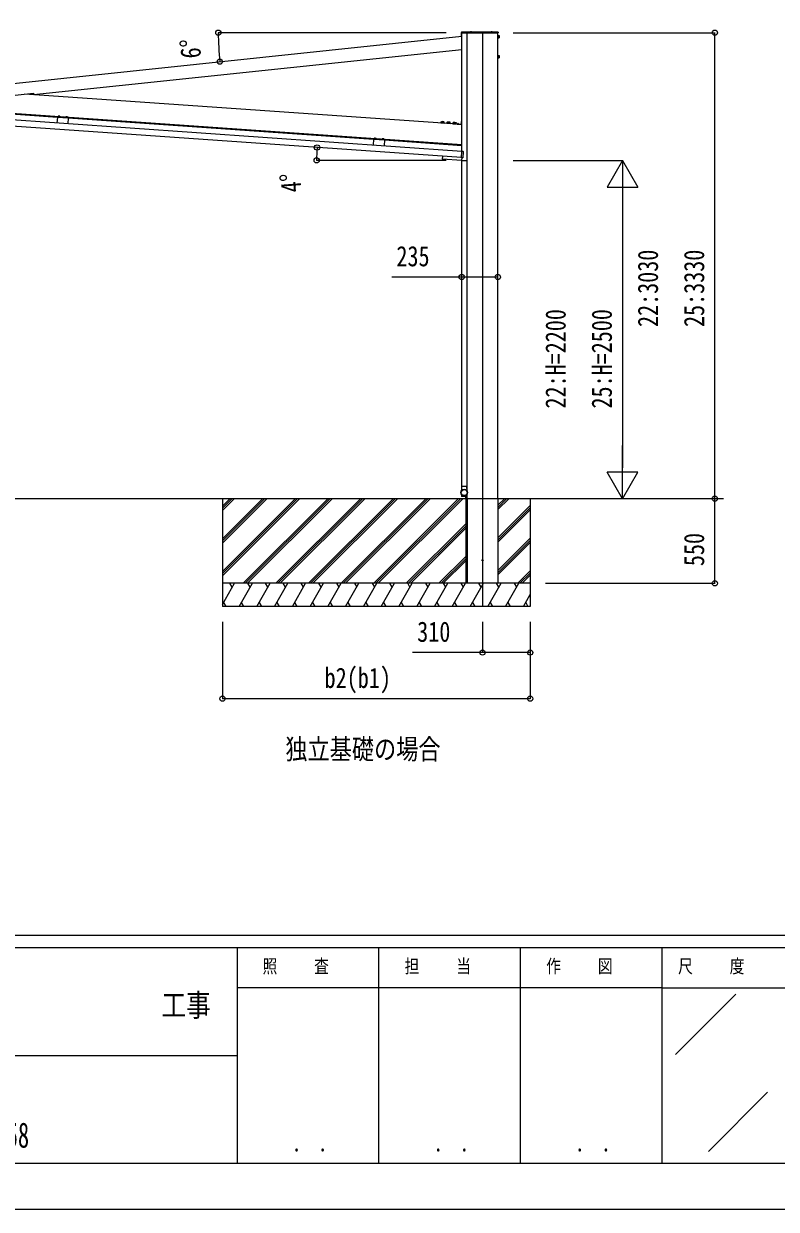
# Model space of a CAD drawing. Units: millimetres, scale not verified. Extents: x -16820 to 16820, y -11880 to 11880.
# Drawn here: x 3794 to 8684, y -11880 to -4172 of the extents above; entities that cross this region are included whole.
import ezdxf
from ezdxf.enums import TextEntityAlignment as Align

# ---------------------------------------------------------------- set-up
doc = ezdxf.new("R2010")
doc.units = ezdxf.units.MM
doc.header["$LTSCALE"] = 50
for name, color, linetype in [('0-2_USER1', 3, 'Continuous'), ('0-3_YKK_12', 2, 'Continuous'), ('0-4_YKK_13', 4, 'Continuous'), ('0-5_YKK_A1', 4, 'Continuous'), ('0-6_YKK_D', 6, 'Continuous'), ('0-7_YKK_ZWAK', 7, 'Continuous')]:
    doc.layers.add(name, color=color, linetype=linetype)
doc.styles.add('ＭＳ ゴシック', font='')
doc.styles.get('ＭＳ ゴシック').set_extended_font_data('MS Gothic')

msp = doc.modelspace()

# ---------------------------------------------------------------- linework, layer by layer
at = {"layer": '0-3_YKK_12'}
msp.add_line((6775.08, -4230), (6775.08, -7960), dxfattribs=at)
at = {"layer": '0-4_YKK_13'}
for p, q in [((6637.08, -4229.5), (6637.08, -4253)), ((6877.08, -4227), (6639.58, -4227)), ((6639.58, -4229.5), (6639.58, -4253)), ((6877.08, -4229.5), (6639.58, -4229.5)), ((6639.58, -4230), (6877.08, -4230)), ((6694.18, -4226.45), (6694.18, -4226.26)), ((6705.43, -4227), (6694.72, -4227)), ((6695.39, -4226.43), (6695.3, -4226.67)), ((6704.02, -4225.9), (6696.14, -4225.9)), ((6697.71, -4223.67), (6698.93, -4226.13)), ((6700.08, -4226.74), (6698.93, -4226.13)), ((6700.08, -4226.74), (6701.22, -4226.13)), ((6702.45, -4223.67), (6701.22, -4226.13)), ((6704.77, -4226.43), (6704.86, -4226.67)), ((6705.33, -4227), (6704.98, -4227)), ((6705.98, -4226.45), (6705.98, -4226.26)), ((6829.18, -4226.45), (6829.18, -4226.26)), ((6840.43, -4227), (6829.72, -4227)), ((6830.39, -4226.43), (6830.3, -4226.67)), ((6839.02, -4225.9), (6831.14, -4225.9)), ((6832.71, -4223.67), (6833.93, -4226.13)), ((6835.08, -4226.74), (6833.93, -4226.13)), ((6835.08, -4226.74), (6836.22, -4226.13)), ((6837.45, -4223.67), (6836.22, -4226.13)), ((6839.77, -4226.43), (6839.86, -4226.67)), ((6840.33, -4227), (6839.98, -4227)), ((6840.98, -4226.45), (6840.98, -4226.26)), ((6877.08, -4227), (6877.08, -4230)), ((6639.58, -4253), (6637.08, -4253)), ((6876.68, -4248.45), (6878.28, -4248.45)), ((6878.28, -4262.55), (6876.68, -4262.55)), ((6878.28, -4247.99), (6883.2, -4247.99)), ((6878.28, -4247.99), (6878.28, -4263.01)), ((6878.28, -4251.75), (6883.2, -4251.75)), ((6878.28, -4259.25), (6883.2, -4259.25)), ((6878.28, -4263.01), (6883.2, -4263.01)), ((6883.78, -4249), (6883.2, -4247.99)), ((6883.78, -4262), (6883.2, -4263.01)), ((6883.78, -4249), (6883.78, -4262)), ((6876.68, -4378.45), (6878.28, -4378.45)), ((6878.28, -4392.55), (6876.68, -4392.55)), ((6878.28, -4377.99), (6883.2, -4377.99)), ((6878.28, -4377.99), (6878.28, -4393.01)), ((6878.28, -4381.75), (6883.2, -4381.75)), ((6878.28, -4389.25), (6883.2, -4389.25)), ((6878.28, -4393.01), (6883.2, -4393.01)), ((6883.78, -4379), (6883.2, -4377.99)), ((6883.78, -4392), (6883.2, -4393.01)), ((6883.78, -4379), (6883.78, -4392)), ((4018.1, -4772.59), (4017.85, -4776.14)), ((4017.85, -4776.14), (4029.37, -4776.94)), ((4017.9, -4776.44), (4017.92, -4776.14)), ((4018.9, -4772.2), (4018.1, -4772.59)), ((4018.9, -4772.2), (4028.88, -4772.9)), ((4020.98, -4772.79), (4020.73, -4776.34)), ((4026.74, -4773.2), (4026.49, -4776.74)), ((4028.88, -4772.9), (4029.62, -4773.4)), ((4029.3, -4776.94), (4029.28, -4777.24)), ((4029.62, -4773.4), (4029.37, -4776.94)), ((4067.98, -4776.08), (4067.73, -4779.62)), ((4068.78, -4775.69), (4067.98, -4776.08)), ((4068.78, -4775.69), (4078.76, -4776.39)), ((4070.86, -4776.28), (4070.61, -4779.83)), ((4076.62, -4776.68), (4076.37, -4780.23)), ((4078.76, -4776.39), (4079.5, -4776.89)), ((4079.5, -4776.89), (4079.25, -4780.43)), ((4067.73, -4779.62), (4079.25, -4780.43)), ((4067.78, -4779.93), (4067.8, -4779.63)), ((4079.18, -4780.43), (4079.15, -4780.72)), ((6505.06, -4814.63), (6505.5, -4808.4)), ((6505.06, -4814.63), (6524.64, -4816)), ((6506.86, -4807.74), (6505.5, -4808.4)), ((6506.15, -4816.51), (6506.27, -4814.71)), ((6506.86, -4807.74), (6523.82, -4808.92)), ((6509.96, -4814.97), (6510.39, -4808.75)), ((6519.75, -4815.66), (6520.18, -4809.43)), ((6523.43, -4815.91), (6523.31, -4817.71)), ((6523.82, -4808.92), (6525.08, -4809.77)), ((6524.64, -4816), (6525.08, -4809.77)), ((6544.96, -4817.42), (6545.4, -4811.19)), ((6544.96, -4817.42), (6564.55, -4818.79)), ((6546.76, -4810.53), (6545.4, -4811.19)), ((6546.05, -4819.3), (6546.18, -4817.5)), ((6546.76, -4810.53), (6563.72, -4811.71)), ((6549.86, -4817.76), (6550.3, -4811.54)), ((6559.65, -4818.45), (6560.09, -4812.22)), ((6563.33, -4818.7), (6563.21, -4820.5)), ((6563.72, -4811.71), (6564.98, -4812.56)), ((6564.55, -4818.79), (6564.98, -4812.56)), ((6584.87, -4820.21), (6585.3, -4813.98)), ((6584.87, -4820.21), (6604.45, -4821.58)), ((6586.67, -4813.32), (6585.3, -4813.98)), ((6585.95, -4822.09), (6586.08, -4820.3)), ((6586.67, -4813.32), (6603.63, -4814.5)), ((6589.76, -4820.55), (6590.2, -4814.33)), ((6599.55, -4821.24), (6599.99, -4815.01)), ((6603.24, -4821.49), (6603.11, -4823.29)), ((6603.63, -4814.5), (6604.88, -4815.35)), ((6604.45, -4821.58), (6604.88, -4815.35)), ((6637.34, -4826.95), (6609.41, -4825)), ((6612.33, -4822.69), (6612.29, -4823.2)), ((6612.29, -4823.2), (6619.77, -4823.72)), ((6614.13, -4821.31), (6614.9, -4823.22)), ((6614.9, -4823.22), (6615.18, -4823.4)), ((6617.18, -4823.38), (6616.89, -4823.52)), ((6618.22, -4821.6), (6617.18, -4823.38)), ((6639.48, -4824.96), (6639.48, -4806.96)), ((6639.48, -4824.96), (6639.48, -4806.96)), ((6072.2, -4916.23), (6071.95, -4919.77)), ((6071.95, -4919.77), (6083.47, -4920.58)), ((6072.01, -4920.08), (6072.03, -4919.78)), ((6073.01, -4915.84), (6072.2, -4916.23)), ((6073.01, -4915.84), (6082.98, -4916.54)), ((6075.08, -4916.43), (6074.83, -4919.98)), ((6080.84, -4916.83), (6080.59, -4920.38)), ((6082.98, -4916.54), (6083.72, -4917.03)), ((6083.4, -4920.57), (6083.38, -4920.87)), ((6083.72, -4917.03), (6083.47, -4920.58)), ((6122.08, -4919.72), (6121.83, -4923.26)), ((6121.83, -4923.26), (6133.35, -4924.07)), ((6121.89, -4923.57), (6121.91, -4923.27)), ((6122.88, -4919.33), (6122.08, -4919.72)), ((6122.88, -4919.33), (6132.86, -4920.02)), ((6124.96, -4919.92), (6124.71, -4923.46)), ((6130.72, -4920.32), (6130.47, -4923.87)), ((6132.86, -4920.02), (6133.6, -4920.52)), ((6133.28, -4924.06), (6133.26, -4924.36)), ((6133.6, -4920.52), (6133.35, -4924.07)), ((6638.8, -5043.32), (6641.78, -5000.64)), ((6643.34, -5000.75), (6641.78, -5000.64)), ((6643.58, -5000.66), (6649.47, -5001.07)), ((6649.93, -5001.6), (6647, -5043.5)), ((6514.39, -5033.21), (6513.1, -5051.67)), ((6638.23, -5061.42), (6514.03, -5052.74)), ((6638.8, -5043.32), (6640.36, -5043.43)), ((6640.48, -5043.53), (6639.29, -5060.49)), ((6639.99, -5043.4), (6639.99, -5043.4)), ((6646.47, -5043.97), (6640.58, -5043.55)), ((6637.93, -7180.3), (6637.67, -7209.14)), ((6637.67, -7230.85), (6637.79, -7244.7)), ((6674.06, -7245), (6638.09, -7245)), ((6673.93, -7180), (6638.23, -7180)), ((6674.48, -7209.14), (6674.23, -7180.3)), ((6674.36, -7244.7), (6674.48, -7230.85))]:
    msp.add_line(p, q, dxfattribs=at)
for points in [[(6875.08, -4264), (6875.08, -4247), (6876.68, -4247), (6876.68, -4264)], [(6875.08, -4394), (6875.08, -4377), (6876.68, -4377), (6876.68, -4394)], [(6525.59, -4819.47), (6503.64, -4817.94), (6503.75, -4816.34), (6525.7, -4817.88)], [(6565.49, -4822.26), (6543.55, -4820.73), (6543.66, -4819.13), (6565.6, -4820.67)], [(6605.39, -4825.05), (6583.45, -4823.52), (6583.56, -4821.92), (6605.51, -4823.46)]]:
    msp.add_lwpolyline(points, close=True, dxfattribs=at)
for points in [[(4020.85, -4772.33), (4021.83, -4774.77), (4023.66, -4775.91)], [(4026.93, -4772.76), (4025.62, -4775.03), (4023.66, -4775.91)], [(4070.73, -4775.82), (4071.71, -4778.25), (4073.53, -4779.39)], [(4076.81, -4776.25), (4075.5, -4778.52), (4073.53, -4779.39)], [(6609.41, -4825), (6609.38, -4825.33), (6640.08, -4827.48), (6640.08, -4806.96), (6639.48, -4806.96)], [(6637.34, -4826.95), (6609.41, -4825), (6609.55, -4823), (6637.48, -4824.96)], [(6612.33, -4822.69), (6619.81, -4823.21), (6619.77, -4823.72)], [(6639.48, -4806.96), (6637.48, -4806.96), (6637.48, -4824.96)], [(6074.95, -4915.97), (6075.93, -4918.4), (6077.76, -4919.54)], [(6081.04, -4916.4), (6079.72, -4918.67), (6077.76, -4919.54)], [(6124.83, -4919.46), (6125.81, -4921.89), (6127.64, -4923.03)], [(6130.91, -4919.88), (6129.6, -4922.16), (6127.64, -4923.03)]]:
    msp.add_lwpolyline(points, dxfattribs=at)
for radius in [21.37, 21, 19.35]:
    msp.add_circle((6656.08, -7220), radius, dxfattribs=at)
for centre, radius, start, end in [((6639.58, -4229.5), 2.5, 90, 180), ((6694.73, -4226.26), 0.55, 138.43917, 180), ((6694.72, -4226.45), 0.545, 180, 270), ((6700.08, -4231), 7.7, 41.56083, 138.43917), ((6694.83, -4226.5), 0.5, 270, 340), ((6696.14, -4226.7), 0.8, 90, 160), ((6704.02, -4226.7), 0.8, 20, 90), ((6705.33, -4226.5), 0.5, 200, 270), ((6705.43, -4226.45), 0.545, 270, 0), ((6705.43, -4226.26), 0.55, 0, 41.56083), ((6829.73, -4226.26), 0.55, 138.43917, 180), ((6829.72, -4226.45), 0.545, 180, 270), ((6835.08, -4231), 7.7, 41.56083, 138.43917), ((6829.83, -4226.5), 0.5, 270, 340), ((6831.14, -4226.7), 0.8, 90, 160), ((6839.02, -4226.7), 0.8, 20, 90), ((6840.33, -4226.5), 0.5, 200, 270), ((6840.43, -4226.45), 0.545, 270, 0), ((6840.43, -4226.26), 0.55, 0, 41.56083), ((6880.46, -4249.87), 3.32, 325.61575, 34.38425), ((6871.36, -4255.5), 12.42, 342.41205, 17.58795), ((6880.46, -4261.13), 3.32, 325.61575, 34.38425), ((6880.46, -4379.87), 3.32, 325.61575, 34.38425), ((6871.36, -4385.5), 12.42, 342.41205, 17.58795), ((6880.46, -4391.13), 3.32, 325.61575, 34.38425), ((4019.39, -4774.8), 2.56, 51.61708, 120.38292), ((4023.22, -4782.08), 9.55, 68.41276, 103.58724), ((4028.03, -4775.4), 2.56, 51.61708, 120.38292), ((4069.27, -4778.28), 2.56, 51.61708, 120.38292), ((4073.1, -4785.57), 9.55, 68.41276, 103.58724), ((4077.91, -4778.89), 2.56, 51.61708, 120.38292), ((6507.7, -4812.15), 4.34, 51.61575, 120.38425), ((6514.21, -4824.53), 16.24, 68.41205, 103.58795), ((6522.38, -4813.18), 4.34, 51.61575, 120.38425), ((6547.6, -4814.94), 4.34, 51.61575, 120.38425), ((6554.11, -4827.32), 16.24, 68.41205, 103.58795), ((6562.28, -4815.97), 4.34, 51.61575, 120.38425), ((6587.5, -4817.73), 4.34, 51.61575, 120.38425), ((6594.01, -4830.11), 16.24, 68.41205, 103.58795), ((6602.19, -4818.76), 4.34, 51.61575, 120.38425), ((6615.89, -4825.48), 4.53, 30.06671, 141.93329), ((6637.48, -4824.96), 2, 266, 0), ((6637.48, -4824.96), 2, 266, 0), ((6073.5, -4918.43), 2.56, 51.61708, 120.38292), ((6077.33, -4925.72), 9.55, 68.41276, 103.58724), ((6082.13, -4919.04), 2.56, 51.61708, 120.38292), ((6123.37, -4921.92), 2.56, 51.61708, 120.38292), ((6127.2, -4929.2), 9.55, 68.41276, 103.58724), ((6132.01, -4922.53), 2.56, 51.61708, 120.38292), ((6514.1, -5051.74), 1, 176, 266), ((6638.3, -5060.42), 1, 266, 356), ((6638.09, -7244.7), 0.3, 180.5, 270), ((6638.23, -7180.3), 0.3, 90, 179.5), ((6673.93, -7180.3), 0.3, 0.5, 90), ((6674.06, -7244.7), 0.3, 270, 359.5)]:
    msp.add_arc(centre, radius, start, end, dxfattribs=at)
for centre, major_axis, ratio, start_param, end_param in [((6643.56, -5000.96), (-0.021, -0.3), 0.998135, 3.1415927, 4.0284596), ((6649.43, -5001.57), (0.379, 0.329), 0.99628, 5.4996506, 7.06672), ((6640.61, -5043.25), (-0.021, -0.3), 0.998135, 5.3963184, 6.2831853), ((6646.5, -5043.47), (0.329, -0.379), 0.99628, 5.4996506, 7.06672)]:
    msp.add_ellipse(centre, major_axis=major_axis, ratio=ratio, start_param=start_param, end_param=end_param, dxfattribs=at)
at = {"layer": '0-5_YKK_A1'}
for p, q in [((6640.08, -5001.9), (6640.08, -4230)), ((6675.08, -7210.22), (6675.08, -4230)), ((6875.08, -7260), (6875.08, -4230)), ((3372.19, -4596.8), (6640.08, -4253.33)), ((6640.08, -4959.8), (1851.77, -4624.97)), ((6638.89, -5041.92), (1446.72, -4678.85)), ((6641.68, -5002.02), (1449.51, -4638.94)), ((4012.77, -4781.09), (2029.49, -4642.41)), ((6640.08, -4827.48), (3802.17, -4629.03)), ((4012.94, -4778.6), (4010.19, -4818)), ((4012.94, -4778.6), (4083.77, -4783.55)), ((4083.77, -4783.55), (4081.01, -4822.96)), ((6066.87, -4924.73), (4083.59, -4786.05)), ((6067.04, -4922.24), (6064.29, -4961.64)), ((6067.04, -4922.24), (6137.87, -4927.19)), ((6137.87, -4927.19), (6135.12, -4966.59)), ((6639.73, -4964.79), (6137.7, -4929.68)), ((6639.73, -4964.79), (6640.08, -4959.8)), ((6640.08, -7180), (6640.08, -5049.26)), ((6640.08, -5060), (6675.08, -5060)), ((6675.08, -7260), (6675.08, -7229.78)), ((8340.08, -7260), (1440.08, -7260)), ((5085.08, -7260), (5085.08, -7960)), ((5571.45, -7260), (5085.08, -7746.37)), ((5359.32, -7260), (5085.08, -7534.24)), ((5147.18, -7260), (5085.08, -7322.1)), ((5557.31, -7260), (5085.08, -7732.23)), ((5585.59, -7260), (5085.08, -7760.51)), ((5345.17, -7260), (5085.08, -7520.09)), ((5373.46, -7260), (5085.08, -7548.38)), ((5133.04, -7260), (5085.08, -7307.96)), ((5161.33, -7260), (5085.08, -7336.25)), ((5769.44, -7260), (5219.44, -7810)), ((5783.58, -7260), (5233.58, -7810)), ((5797.72, -7260), (5247.72, -7810)), ((5981.57, -7260), (5431.57, -7810)), ((5995.71, -7260), (5445.71, -7810)), ((6009.85, -7260), (5459.85, -7810)), ((6193.7, -7260), (5643.7, -7810)), ((6207.84, -7260), (5657.84, -7810)), ((6221.99, -7260), (5671.99, -7810)), ((6405.83, -7260), (5855.83, -7810)), ((6419.98, -7260), (5869.98, -7810)), ((6434.12, -7260), (5884.12, -7810)), ((6617.97, -7260), (6067.97, -7810)), ((6632.11, -7260), (6082.11, -7810)), ((6646.25, -7260), (6096.25, -7810)), ((6675.08, -7247), (6666.08, -7247)), ((6666.08, -7260), (6666.08, -7247)), ((6666.08, -7260), (6666.08, -7810)), ((6675.08, -7260), (6675.08, -7810)), ((6875.08, -7260), (6875.08, -7810)), ((6931.92, -7260), (6875.08, -7316.84)), ((6917.78, -7260), (6875.08, -7302.7)), ((6946.06, -7260), (6875.08, -7330.98)), ((7085.08, -7304.83), (6875.08, -7514.83)), ((7085.08, -7318.97), (6875.08, -7528.97)), ((7085.08, -7260), (7085.08, -7960)), ((7085.08, -7333.11), (6875.08, -7543.11)), ((6666.08, -7424.02), (6280.1, -7810)), ((6666.08, -7438.16), (6294.24, -7810)), ((6666.08, -7452.3), (6308.38, -7810)), ((7085.08, -7516.96), (6875.08, -7726.96)), ((7085.08, -7531.1), (6875.08, -7741.1)), ((7085.08, -7545.25), (6875.08, -7755.25)), ((6666.08, -7636.15), (6492.23, -7810)), ((6666.08, -7650.29), (6506.37, -7810)), ((6666.08, -7664.43), (6520.51, -7810)), ((7085.08, -7729.09), (7004.17, -7810)), ((7085.08, -7743.24), (7018.32, -7810)), ((7085.08, -7757.38), (7032.46, -7810)), ((7085.08, -7810), (5085.08, -7810)), ((5085.08, -7946.93), (5164.14, -7810)), ((5149.14, -7835.98), (5134.14, -7810)), ((5193.01, -7960), (5279.61, -7810)), ((5264.61, -7835.98), (5249.61, -7810)), ((5308.48, -7960), (5395.08, -7810)), ((5380.08, -7835.98), (5365.08, -7810)), ((5423.95, -7960), (5510.55, -7810)), ((5495.55, -7835.98), (5480.55, -7810)), ((5539.42, -7960), (5626.02, -7810)), ((5611.02, -7835.98), (5596.02, -7810)), ((5654.89, -7960), (5741.49, -7810)), ((5726.49, -7835.98), (5711.49, -7810)), ((5770.36, -7960), (5856.96, -7810)), ((5826.96, -7810), (5841.96, -7835.98)), ((5885.83, -7960), (5972.43, -7810)), ((5942.43, -7810), (5957.43, -7835.98)), ((6001.3, -7960), (6087.9, -7810)), ((6057.9, -7810), (6072.9, -7835.98)), ((6116.77, -7960), (6203.37, -7810)), ((6188.37, -7835.98), (6173.37, -7810)), ((6232.24, -7960), (6318.84, -7810)), ((6303.84, -7835.98), (6288.84, -7810)), ((6347.71, -7960), (6434.31, -7810)), ((6404.31, -7810), (6419.31, -7835.98)), ((6463.18, -7960), (6549.78, -7810)), ((6519.78, -7810), (6534.78, -7835.98)), ((6578.65, -7960), (6665.25, -7810)), ((6635.25, -7810), (6650.25, -7835.98)), ((6875.08, -7810), (6666.08, -7810)), ((6694.12, -7960), (6780.72, -7810)), ((6765.72, -7835.98), (6750.72, -7810)), ((6809.59, -7960), (6896.19, -7810)), ((6881.19, -7835.98), (6866.19, -7810)), ((6925.06, -7960), (7011.66, -7810)), ((6981.66, -7810), (6996.66, -7835.98)), ((5092.53, -7934.02), (5107.53, -7960)), ((5208, -7934.02), (5223, -7960)), ((5323.48, -7934.02), (5338.47, -7960)), ((5438.95, -7934.02), (5453.95, -7960)), ((5554.42, -7934.02), (5569.42, -7960)), ((5669.89, -7934.02), (5684.88, -7960)), ((5785.36, -7934.02), (5800.35, -7960)), ((5900.83, -7934.02), (5915.82, -7960)), ((6016.3, -7934.02), (6031.29, -7960)), ((6131.77, -7934.02), (6146.77, -7960)), ((6247.24, -7934.02), (6262.24, -7960)), ((6362.71, -7934.02), (6377.7, -7960)), ((6478.18, -7934.02), (6493.17, -7960)), ((6593.65, -7934.02), (6608.64, -7960)), ((6709.12, -7934.02), (6724.12, -7960)), ((6824.59, -7934.02), (6839.59, -7960)), ((6940.06, -7934.02), (6955.05, -7960)), ((7040.53, -7960), (7085.08, -7882.83)), ((7055.53, -7934.02), (7070.52, -7960)), ((7085.08, -7960), (5085.08, -7960))]:
    msp.add_line(p, q, dxfattribs=at)
msp.add_lwpolyline([(3515.81, -4659.13), (3857.61, -4623.21), (3858.44, -4631.16), (6640.08, -4338.8)], dxfattribs=at)
msp.add_circle((6775.08, -7660), 4.5, dxfattribs=at)
at = {"layer": '0-6_YKK_D'}
for p, q in [((6539.08, -4230), (5057.32, -4230)), ((6975.08, -4230), (8286.08, -4230)), ((8285.08, -7260), (8285.08, -4230)), ((6539.08, -5060), (5696.2, -5060)), ((6975.08, -5060), (7686.08, -5060)), ((7685.08, -5060), (7585.08, -5233.21)), ((7685.08, -5060), (7785.08, -5233.21)), ((7685.08, -5060), (7685.08, -5406.41)), ((7585.08, -5233.21), (7785.08, -5233.21)), ((7685.08, -5260), (7685.08, -7060)), ((7685.08, -7260), (7685.08, -6913.59)), ((7685.08, -7260), (7585.08, -7086.79)), ((7785.08, -7086.79), (7585.08, -7086.79)), ((7685.08, -7260), (7785.08, -7086.79)), ((8285.08, -7810), (8285.08, -7260)), ((7185.08, -7810), (8286.08, -7810)), ((5085.08, -8060), (5085.08, -8561)), ((6775.08, -8060), (6775.08, -8261)), ((7085.08, -8060), (7085.08, -8261)), ((7085.08, -8060), (7085.08, -8561)), ((7085.08, -8560), (5085.08, -8560))]:
    msp.add_line(p, q, dxfattribs=at)
for points in [[(6875.08, -5818.5), (6640.08, -5818.5), (6185.68, -5818.5)], [(7085.08, -8260), (6775.08, -8260), (6320.68, -8260)]]:
    msp.add_lwpolyline(points, dxfattribs=at)
for centre in [(5058.32, -4230), (8285.08, -4230), (5068.2, -4418.54), (5700.13, -4976.27), (5697.2, -5060), (6640.08, -5818.5), (6875.08, -5818.5), (8285.08, -7260), (8285.08, -7260), (8285.08, -7810), (6775.08, -8260), (7085.08, -8260), (5085.08, -8560), (7085.08, -8560)]:
    msp.add_circle(centre, 17, dxfattribs=at)
for centre, radius, start, end in [((6862.08, -4230), 1803.76, 180, 186), ((6897.46, -5060), 1200.26, 176, 180)]:
    msp.add_arc(centre, radius, start, end, dxfattribs=at)
at = {"layer": '0-7_YKK_ZWAK'}
for p, q in [((15580.08, -10100), (-15619.92, -10100)), ((5180.08, -10180), (-19.92, -10180)), ((6100.08, -10180), (6100.08, -11580)), ((7020.08, -10180), (7020.08, -11580)), ((7940.08, -10180), (7940.08, -11580)), ((8740.08, -10180), (7940.08, -10180)), ((7940.08, -10440), (5180.08, -10440)), ((7940.08, -10440), (8740.08, -10440)), ((8028.42, -10873.16), (8420.15, -10481.43)), ((-19.92, -10880), (5180.08, -10880)), ((8242.69, -11503.95), (8627.57, -11119.07)), ((-19.92, -11580), (5180.08, -11580)), ((5180.08, -11580), (7940.08, -11580)), ((7940.08, -11580), (8740.08, -11580))]:
    msp.add_line(p, q, dxfattribs=at)
msp.add_lwpolyline([(-16820, -11880), (16820, -11880), (16820, 11880), (-16820, 11880)], close=True, dxfattribs=at)
msp.add_lwpolyline([(7940.08, -10180), (5180.08, -10180), (5180.08, -11580)], dxfattribs=at)

# ---------------------------------------------------------------- texts
at = {"layer": '0-2_USER1', "style": 'ＭＳ ゴシック'}
for s, height, width, p in [('独立基礎の場合', 132, 0.8, (5494.06, -8994)), ('2台用 間口連結セット（2台用+2台用） 姿図 54-58・58', 164.2, 0.65, (192.24, -11528.67))]:
    msp.add_text(s, height=height, dxfattribs=dict(at, width=width)).set_placement(p, align=Align.BOTTOM_LEFT)
at = {"layer": '0-6_YKK_D', "style": 'ＭＳ ゴシック', "width": 0.8}
for s, rotation, p in [('6°', 91.781, (4985, -4394.02)), ('4°', 94.306, (5638.22, -5260.71)), ('22:3030', 90, (7955.08, -6143.4)), ('25:3330', 90, (8255.08, -6143.4)), ('22:H=2200', 90, (7355.08, -6673.6)), ('25:H=2500', 90, (7655.08, -6673.6)), ('550', 90, (8255.08, -7698.2))]:
    msp.add_text(s, height=132, rotation=rotation, dxfattribs=at).set_placement(p, align=Align.BOTTOM_LEFT)
for s, p in [('235', (6215.68, -5788.5)), ('310', (6350.68, -8230)), ('b2(b1)', (5749.08, -8530))]:
    msp.add_text(s, height=132, dxfattribs=at).set_placement(p, align=Align.BOTTOM_LEFT)
at = {"layer": '0-7_YKK_ZWAK', "style": 'ＭＳ ゴシック', "width": 0.8}
for s, height, p in [('照     査', 87.98, (5345.68, -10370)), ('担     当', 87.98, (6268.88, -10370)), ('作     図', 87.98, (7188.88, -10370)), ('尺     度', 87.98, (8045.68, -10370)), ('工事', 146.6, (4689.33, -10669.86)), ('． ．', 103.7, (5540, -11537.41)), ('． ．', 103.7, (6460, -11537.41)), ('． ．', 103.7, (7380, -11537.41))]:
    msp.add_text(s, height=height, dxfattribs=at).set_placement(p, align=Align.BOTTOM_LEFT)

doc.saveas('drawing.dxf')
